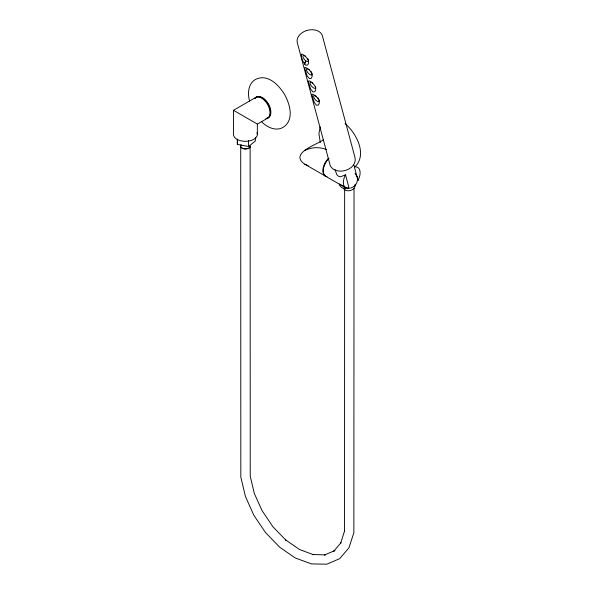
<?xml version="1.0" encoding="UTF-8"?>
<svg xmlns="http://www.w3.org/2000/svg" width="594" height="594" viewBox="0 0 594 594"><rect width="100%" height="100%" fill="white"/><g stroke="black" fill="none" stroke-linecap="round" stroke-linejoin="round"><path stroke-width="0.89" d="M255.375 137.556L255.375 141.038L248.478 146.495L237.362 144.394L237.377 139.33M357.254 180.695C357.135 184.407 353.809 187.013 350.557 188.135M304.707 64.033L305.702 60.692L304.596 63.885L305.754 65.206L307.714 64.984C310.773 60.818 305.502 55.866 302.034 54.099L301.485 54.165C300.831 57.291 302.74 61.219 304.596 63.885M320.233 126.767L318.926 133.613L320.285 142.545M345.522 174.829L344.49 176.975A11.858 6.846 -60 0 0 347.557 188.432L349.124 188.276L345.522 174.829L340.488 176.819L338.513 176.277L336.843 174.718L334.964 169.535M357.974 180.428L359.006 178.274A11.858 6.846 -60 0 0 355.94 166.825L354.373 166.981L357.974 180.428L357.462 177.383M354.373 166.981L354.395 165.875L353.616 165.177M334.103 550.942L333.405 551.633L340.978 542.708L340.57 543.547L344.602 530.791L344.542 531.6L344.646 188.751M355.45 166.357C367.374 153.861 356.118 132.848 345.062 123.604M323.129 139.88C317.419 144.58 288.684 153.178 304.752 164.182L325.312 176.054M256.957 132.64A11.939 6.89 0 0 1 246.985 141.261A11.939 6.89 0 0 1 233.487 134.43L233.487 110.298L255.628 97.513A11.939 6.89 60 0 1 268.295 105.784A11.939 6.89 60 0 1 265.815 118.726M233.487 110.298L257.358 124.079L267.567 118.184M306.289 30.643C301.121 32.321 295.456 37.474 297.483 43.399L330.264 165.741C336.159 176.44 357.803 169.854 354.952 157.373L322.171 35.031C319.364 29.306 311.523 28.883 306.348 30.628M343.347 188.239C346.154 193.34 356.459 190.199 355.101 184.251M304.752 150.49C311.353 147.097 319.52 146.74 326.381 149.569M334.994 550.512L324.473 554.974L325.423 554.87L312.696 554.521L313.528 554.729L299.539 549.517L285.558 539.864L285.9 540.176L272.854 526.67L261.999 510.528L254.299 493.391L250.237 476.217L250.133 146.109A4.707 2.718 0 0 1 248.752 148.032M345.864 188.795L341.713 187.652L339.271 184.986M349.124 188.276L346.012 187.541L339.323 183.984M304.752 164.182L308.219 165.719M345.819 187.897L325.75 176.307A11.858 6.846 -60 0 1 328.987 158.427M354.982 173.403L357.35 176.908M261.449 121.577C267.114 127.628 277.116 132.217 284.511 126.373C294.193 118.481 289.679 103.824 284.637 94.55C279.128 85.543 268.688 74.302 257.009 78.742C248.255 82.224 247.223 93.184 249.629 101.114M308.368 59.86L308.553 60.759A3.876 1.582 48.4 0 1 306.437 61.189A3.876 1.582 48.4 0 1 303.259 57.7L302.895 56.333A3.876 1.582 48.4 0 1 305.747 56.393M315.525 86.576L315.711 87.474A3.876 1.582 48.4 0 1 313.595 87.905A3.876 1.582 48.4 0 1 310.417 84.415L310.053 83.041A3.876 1.582 48.4 0 1 312.904 83.108M318.926 99.458L319.29 100.832A3.876 1.582 48.4 0 1 317.174 101.262A3.876 1.582 48.4 0 1 313.996 97.772L313.632 96.399A3.876 1.582 48.4 0 1 316.483 96.466M354.031 188.298L353.861 532.736L348.945 547.854L339.634 558.687L326.752 564.196L311.479 563.906L295.218 557.944L279.789 547.297L265.444 532.484L253.787 515.146L245.404 496.369L240.822 477.071L240.711 146.109M257.358 124.079L257.358 134.43M248.478 140.399L248.478 146.495M237.362 139.174L237.362 144.394M317.901 97.862A3.876 1.582 48.4 0 1 318.481 98.663M309.326 69.75A3.876 1.582 48.4 0 0 306.474 69.684L306.838 71.057A3.876 1.582 48.4 0 0 310.016 74.547A3.876 1.582 48.4 0 0 312.132 74.116L311.768 72.743A3.876 1.582 48.4 0 0 310.736 71.146M307.744 58.591A3.876 1.582 48.4 0 1 308.189 59.385M327.049 176.589A11.858 6.846 -60 0 1 322.898 169.654A11.858 6.846 -60 0 1 328.549 158.175M250.401 146.109A4.975 2.873 0 0 1 244.134 148.879A4.975 2.873 0 0 1 241.112 144.669M254.729 98.5A11.939 6.89 60 0 1 267.174 102.829A11.939 6.89 60 0 1 268.005 117.931M255.153 98.255A11.939 6.89 60 0 1 268.429 103.905A11.939 6.89 60 0 1 266.684 118.228M247.78 148.463A4.707 2.718 0 0 1 242.092 148.032M241.342 147.468A4.707 2.718 0 0 1 240.874 145.404M304.781 68.54L307.15 75.846L309.333 78.564L311.293 78.341C314.352 74.176 309.08 69.223 305.613 67.456L304.781 67.731L304.781 68.54M308.36 81.898L310.729 89.204L312.912 91.922L314.872 91.699C317.931 87.533 312.659 82.581 309.192 80.814L308.36 81.088L308.36 81.898M311.939 95.255L314.308 102.562L316.491 105.279L318.451 105.056C321.51 100.891 316.238 95.938 312.771 94.171L311.939 94.446L311.939 95.255"/></g></svg>
